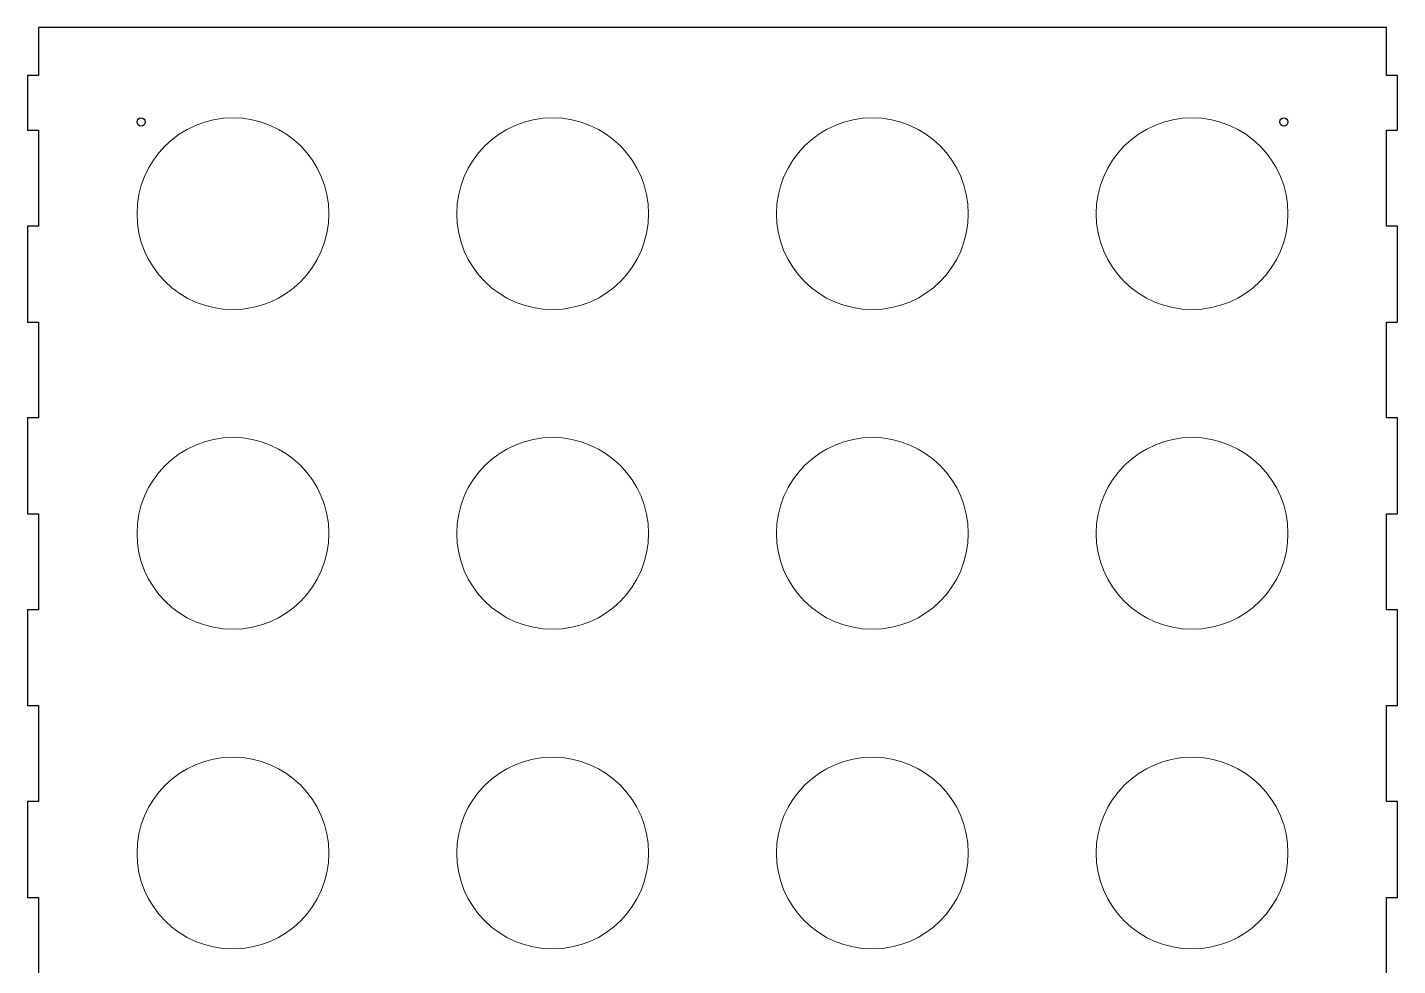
# Model space of a CAD drawing. Extents: x -111 to 2025, y -198 to 5231.
# Drawn here: x 169 to 669, y 4757 to 5100 of the extents above; entities that cross this region are included whole.
import ezdxf

# ---------------------------------------------------------------- set-up
doc = ezdxf.new("R2010")
doc.units = 0
doc.header["$MEASUREMENT"] = 0
doc.layers.get('0').update_dxf_attribs({"linetype": 'CONTINUOUS'})

msp = doc.modelspace()

# ---------------------------------------------------------------- linework, layer by layer
for p, q in [((172.792, 5099.682), (172.792, 5082.133)), ((664.792, 5099.682), (172.792, 5099.682)), ((664.792, 5099.682), (272.792, 5099.682)), ((664.792, 5082.133), (664.792, 5099.682)), ((172.792, 5082.133), (168.792, 5082.133)), ((168.792, 5082.133), (168.792, 5062.133)), ((668.792, 5082.133), (664.792, 5082.133)), ((668.792, 5062.133), (668.792, 5082.133)), ((168.792, 5062.133), (172.792, 5062.133)), ((172.792, 5062.133), (172.792, 5027.133)), ((664.792, 5027.133), (664.792, 5062.133)), ((664.792, 5062.133), (668.792, 5062.133)), ((172.792, 5027.133), (168.792, 5027.133)), ((168.792, 5027.133), (168.792, 4992.133)), ((668.792, 5027.133), (664.792, 5027.133)), ((668.792, 4992.133), (668.792, 5027.133)), ((168.792, 4992.133), (172.792, 4992.133)), ((172.792, 4992.133), (172.792, 4957.133)), ((664.792, 4957.133), (664.792, 4992.133)), ((664.792, 4992.133), (668.792, 4992.133)), ((172.792, 4957.133), (168.792, 4957.133)), ((168.792, 4957.133), (168.792, 4922.133)), ((668.792, 4957.133), (664.792, 4957.133)), ((668.792, 4922.133), (668.792, 4957.133)), ((168.792, 4922.133), (172.792, 4922.133)), ((172.792, 4922.133), (172.792, 4887.133)), ((664.792, 4887.133), (664.792, 4922.133)), ((664.792, 4922.133), (668.792, 4922.133)), ((172.792, 4887.133), (168.792, 4887.133)), ((168.792, 4887.133), (168.792, 4852.133)), ((668.792, 4887.133), (664.792, 4887.133)), ((668.792, 4852.133), (668.792, 4887.133)), ((168.792, 4852.133), (172.792, 4852.133)), ((172.792, 4852.133), (172.792, 4817.133)), ((664.792, 4817.133), (664.792, 4852.133)), ((664.792, 4852.133), (668.792, 4852.133)), ((172.792, 4817.133), (168.792, 4817.133)), ((168.792, 4817.133), (168.792, 4782.133)), ((668.792, 4817.133), (664.792, 4817.133)), ((168.792, 4782.133), (172.792, 4782.133)), ((172.792, 4782.133), (172.792, 4747.133))]:
    msp.add_line(p, q)
msp.add_lwpolyline([(668.792, 4572.133), (668.792, 4607.133), (664.792, 4607.133), (664.792, 4642.133), (668.792, 4642.133), (668.792, 4677.133), (664.792, 4677.133), (664.792, 4712.133), (668.792, 4712.133), (668.792, 4747.133), (664.792, 4747.133), (664.792, 4782.133), (668.792, 4782.133), (668.792, 4817.133)])
at = {"color": 0, "linetype": 'Continuous', "lineweight": 0}
for centre in [(243.792, 5031.682), (360.459, 5031.682), (477.126, 5031.682), (593.792, 5031.682), (243.792, 4915.015), (360.459, 4915.015), (477.126, 4915.015), (593.792, 4915.015), (243.792, 4798.348), (360.459, 4798.348), (477.126, 4798.348), (593.792, 4798.348)]:
    msp.add_circle(centre, 35, dxfattribs=at)
for centre in [(210.292, 5065.182), (627.292, 5065.182)]:
    msp.add_circle(centre, 1.5)

doc.saveas('drawing.dxf')
